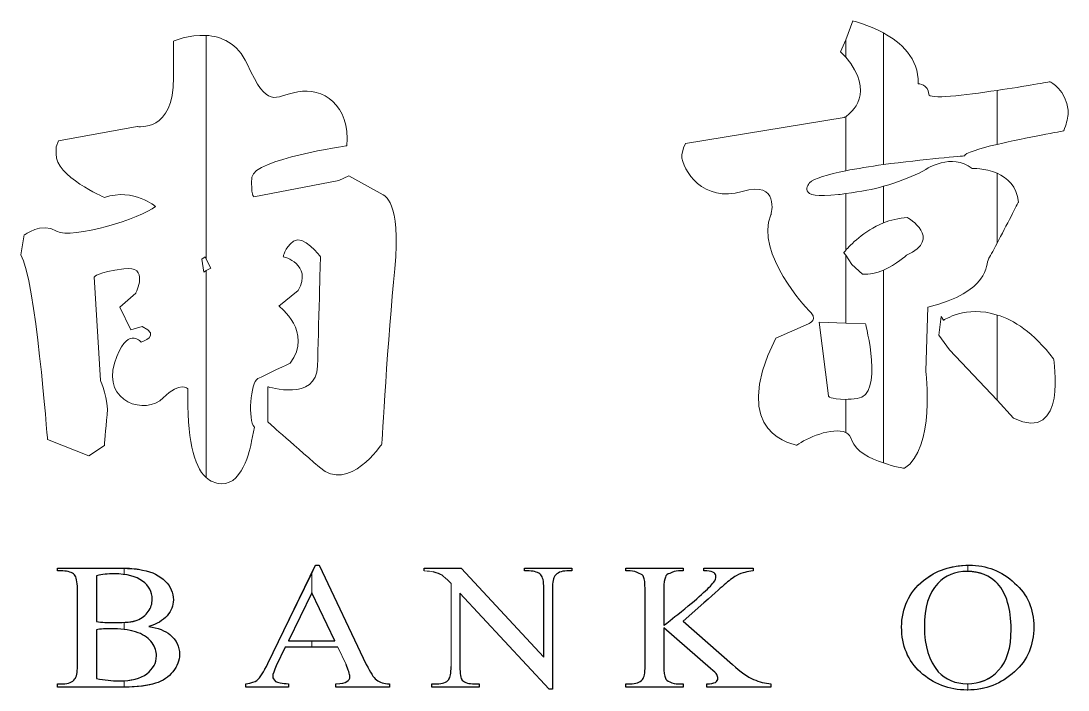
# Model space of a CAD drawing. Header units: millimetres. Extents: x 44393 to 91220, y 25301 to 41858.
# Drawn here: x 89517.4 to 89932.4, y 36943.6 to 37208.9 of the extents above; entities that cross this region are included whole.
import ezdxf

# ---------------------------------------------------------------- set-up
doc = ezdxf.new("R2010")
doc.units = ezdxf.units.MM
doc.layers.add('图层 1', color=7, linetype='Continuous')

msp = doc.modelspace()

# ---------------------------------------------------------------- linework, layer by layer
at = {"layer": '图层 1', "color": 12, "lineweight": 30, "true_color": 0xe50011}
for p, q in [((89632.68, 36982.18), (89623.5, 36963.07)), ((89641.85, 36963.07), (89632.68, 36982.18)), ((89623.5, 36963.07), (89641.85, 36963.07)), ((89641.85, 36963.07), (89641.85, 36963.07))]:
    msp.add_line(p, q, dxfattribs=at)
at = {"layer": '图层 1', "lineweight": 0}
for points in [[(89844.29, 37201.44), (89844.29, 37201.44), (89847.15, 37208.89), (89847.15, 37208.89)], [(89847.15, 37208.89), (89847.15, 37208.89), (89853.08, 37207.56), (89859.2, 37204.11)], [(89577.82, 37200.87), (89577.82, 37200.87), (89583.93, 37203.54), (89590.82, 37203.16)], [(89577.82, 37186.53), (89577.82, 37186.53), (89577.82, 37200.87), (89577.82, 37200.87)], [(89590.82, 37203.16), (89596.74, 37202.78), (89603.24, 37200.1), (89607.06, 37191.88)], [(89590.82, 37114.46), (89590.82, 37114.46), (89590.82, 37203.16), (89590.82, 37203.16)], [(89590.82, 37203.16), (89590.82, 37203.16), (89590.82, 37114.46), (89590.82, 37114.46)], [(89842.18, 37196.66), (89842.18, 37196.66), (89844.29, 37201.44), (89844.29, 37201.44)], [(89844.29, 37194.56), (89844.29, 37194.56), (89844.29, 37201.44), (89844.29, 37201.44)], [(89844.29, 37201.44), (89844.29, 37201.44), (89844.29, 37194.56), (89844.29, 37194.56)], [(89859.2, 37204.11), (89866.08, 37200.48), (89873.34, 37194.18), (89872.96, 37184.04)], [(89859.2, 37151.93), (89859.2, 37151.93), (89859.2, 37204.11), (89859.2, 37204.11)], [(89859.2, 37204.11), (89859.2, 37204.11), (89859.2, 37151.93), (89859.2, 37151.93)], [(89844.29, 37194.56), (89843.71, 37195.13), (89842.95, 37195.9), (89842.18, 37196.66)], [(89844.29, 37170.85), (89846.39, 37172.38), (89856.33, 37180.41), (89844.29, 37194.56)], [(89563.48, 37167.03), (89563.48, 37167.03), (89578.39, 37164.55), (89577.82, 37186.53)], [(89904.31, 37181.37), (89915.2, 37182.9), (89925.34, 37184.81), (89925.34, 37184.81)], [(89925.34, 37184.81), (89925.34, 37184.81), (89931.83, 37181.18), (89932.41, 37173.53)], [(89904.31, 37159.96), (89904.31, 37159.96), (89904.31, 37181.37), (89904.31, 37181.37)], [(89904.31, 37181.37), (89904.31, 37181.37), (89904.31, 37159.96), (89904.31, 37159.96)], [(89932.41, 37171.81), (89932.22, 37169.9), (89931.64, 37167.8), (89930.69, 37165.31)], [(89932.41, 37173.53), (89932.41, 37173.53), (89932.41, 37171.81), (89932.41, 37171.81)], [(89780.82, 37160.34), (89780.82, 37160.34), (89843.71, 37170.66), (89843.71, 37170.66)], [(89843.71, 37170.66), (89843.71, 37170.66), (89843.9, 37170.66), (89844.29, 37170.85)], [(89844.29, 37149.44), (89844.29, 37149.44), (89844.29, 37170.85), (89844.29, 37170.85)], [(89844.29, 37170.85), (89844.29, 37170.85), (89844.29, 37149.44), (89844.29, 37149.44)], [(89532.32, 37161.3), (89532.32, 37161.3), (89563.48, 37167.03), (89563.48, 37167.03)], [(89930.69, 37165.31), (89930.69, 37165.31), (89915.78, 37162.64), (89904.31, 37159.96)], [(89531.37, 37159), (89531.37, 37159), (89532.32, 37161.3), (89532.32, 37161.3)], [(89531.37, 37156.14), (89531.37, 37156.14), (89531.37, 37159), (89531.37, 37159)], [(89646.63, 37159.39), (89646.63, 37159.39), (89609.74, 37154.03), (89608.98, 37146.96)], [(89780.06, 37158.62), (89780.06, 37158.62), (89780.82, 37160.34), (89780.82, 37160.34)], [(89904.31, 37159.96), (89897.24, 37158.24), (89891.31, 37156.52), (89891.31, 37155.37)], [(89550.48, 37138.93), (89550.48, 37138.93), (89530.98, 37147.34), (89531.37, 37156.14)], [(89779.29, 37155.75), (89779.29, 37155.75), (89780.06, 37158.62), (89780.06, 37158.62)], [(89803.19, 37141.23), (89788.09, 37136.64), (89779.29, 37149.64), (89779.29, 37155.75)], [(89891.31, 37155.37), (89891.31, 37155.37), (89875.06, 37154.03), (89859.2, 37151.93)], [(89894.37, 37150.4), (89886.34, 37156.9), (89876.02, 37150.02), (89876.02, 37150.02)], [(89859.2, 37151.93), (89854.03, 37151.16), (89848.68, 37150.4), (89844.29, 37149.44)], [(89904.31, 37148.49), (89899.34, 37150.59), (89894.37, 37150.4), (89894.37, 37150.4)], [(89608.98, 37146.96), (89608.4, 37139.89), (89609.74, 37139.12), (89609.74, 37139.12)], [(89643.38, 37145.62), (89643.38, 37145.62), (89647.4, 37147.53), (89647.4, 37147.53)], [(89647.4, 37147.53), (89647.4, 37147.53), (89660.97, 37139.89), (89660.97, 37139.89)], [(89844.29, 37149.44), (89837.21, 37148.11), (89831.67, 37146.39), (89829.95, 37144.67)], [(89873.34, 37148.49), (89869.14, 37146.77), (89865.31, 37144.86), (89859.2, 37143.33)], [(89876.02, 37150.02), (89876.02, 37150.02), (89873.34, 37148.49), (89873.34, 37148.49)], [(89904.31, 37148.49), (89908.32, 37146.77), (89912.15, 37143.33), (89912.72, 37137.02)], [(89904.31, 37120.77), (89904.31, 37120.77), (89904.31, 37148.49), (89904.31, 37148.49)], [(89904.31, 37120.77), (89904.31, 37120.77), (89904.31, 37148.49), (89904.31, 37148.49)], [(89570.74, 37135.3), (89570.74, 37135.3), (89562.33, 37142.75), (89550.48, 37138.93)], [(89609.74, 37139.12), (89609.74, 37139.12), (89643.38, 37145.62), (89643.38, 37145.62)], [(89814.66, 37132.05), (89814.66, 37132.05), (89818.48, 37145.81), (89803.19, 37141.23)], [(89829.95, 37144.67), (89829.95, 37144.67), (89823.64, 37137.78), (89841.42, 37140.08)], [(89844.29, 37140.46), (89850.4, 37141.23), (89855.37, 37142.18), (89859.2, 37143.33)], [(89859.2, 37143.33), (89859.2, 37143.33), (89859.2, 37128.8), (89859.2, 37128.8)], [(89859.2, 37143.33), (89859.2, 37143.33), (89859.2, 37128.8), (89859.2, 37128.8)], [(89660.97, 37139.89), (89660.97, 37139.89), (89668.23, 37137.78), (89665.56, 37110.64)], [(89841.42, 37140.08), (89842.38, 37140.08), (89843.33, 37140.27), (89844.29, 37140.46)], [(89844.29, 37117.9), (89844.29, 37117.9), (89844.29, 37140.46), (89844.29, 37140.46)], [(89844.29, 37140.46), (89844.29, 37140.46), (89844.29, 37117.9), (89844.29, 37117.9)], [(89531.56, 37125.55), (89537.68, 37122.11), (89565.2, 37130.71), (89570.74, 37135.3)], [(89912.72, 37137.02), (89912.72, 37137.02), (89907.75, 37127.46), (89904.31, 37120.77)], [(89829.18, 37094.58), (89829.18, 37094.58), (89808.16, 37116.76), (89814.66, 37132.05)], [(89859.2, 37128.8), (89862.06, 37129.95), (89865.31, 37130.71), (89868.75, 37130.9)], [(89868.75, 37130.9), (89868.75, 37130.9), (89883.09, 37122.68), (89868.37, 37115.99)], [(89518.75, 37124.02), (89518.75, 37124.02), (89525.44, 37129.18), (89531.56, 37125.55)], [(89859.2, 37128.8), (89851.36, 37125.55), (89846.01, 37120.01), (89844.29, 37117.9)], [(89517.41, 37116.18), (89517.41, 37116.18), (89518.75, 37124.02), (89518.75, 37124.02)], [(89625.41, 37121.54), (89621.78, 37118.67), (89621.4, 37115.42), (89621.4, 37115.42)], [(89636.12, 37115.42), (89636.12, 37115.42), (89629.24, 37124.6), (89625.41, 37121.54)], [(89844.29, 37117.9), (89843.71, 37117.33), (89843.52, 37116.95), (89843.52, 37116.95)], [(89900.87, 37114.46), (89901.25, 37115.04), (89902.59, 37117.52), (89904.31, 37120.77)], [(89527.93, 37042.97), (89527.93, 37042.97), (89523.15, 37106.43), (89517.41, 37116.18)], [(89590.43, 37115.42), (89590.43, 37115.42), (89589.09, 37114.46), (89589.09, 37114.46)], [(89589.09, 37114.46), (89589.09, 37114.46), (89589.86, 37109.3), (89589.86, 37109.3)], [(89590.82, 37114.46), (89590.82, 37114.46), (89590.43, 37115.42), (89590.43, 37115.42)], [(89592.73, 37110.83), (89592.73, 37110.83), (89590.82, 37114.46), (89590.82, 37114.46)], [(89621.4, 37115.42), (89621.4, 37115.42), (89633.06, 37112.55), (89627.33, 37102.04)], [(89634.97, 37072.03), (89635.35, 37086.36), (89636.12, 37115.42), (89636.12, 37115.42)], [(89843.52, 37116.95), (89843.52, 37116.95), (89844.29, 37115.99), (89844.29, 37115.99)], [(89844.29, 37089.04), (89844.29, 37089.04), (89844.29, 37115.99), (89844.29, 37115.99)], [(89844.29, 37115.99), (89844.29, 37115.99), (89846.77, 37112.36), (89846.77, 37112.36)], [(89844.29, 37115.99), (89844.29, 37115.99), (89844.29, 37089.04), (89844.29, 37089.04)], [(89868.37, 37115.99), (89868.37, 37115.99), (89864.36, 37112.36), (89859.2, 37110.07)], [(89876.78, 37095.35), (89901.63, 37101.47), (89899.72, 37112.55), (89900.87, 37114.46)], [(89558.13, 37110.64), (89547.61, 37109.3), (89546.47, 37107.39), (89546.47, 37107.39)], [(89562.91, 37100.89), (89562.91, 37100.89), (89568.64, 37112.17), (89558.13, 37110.64)], [(89589.86, 37109.3), (89589.86, 37109.3), (89590.82, 37109.88), (89590.82, 37109.88)], [(89590.82, 37109.88), (89590.82, 37109.88), (89592.73, 37110.83), (89592.73, 37110.83)], [(89590.82, 37027.87), (89590.82, 37027.87), (89590.82, 37109.88), (89590.82, 37109.88)], [(89590.82, 37109.88), (89590.82, 37109.88), (89590.82, 37027.87), (89590.82, 37027.87)], [(89665.56, 37110.64), (89662.88, 37083.31), (89660.4, 37041.06), (89660.4, 37041.06)], [(89846.77, 37112.36), (89846.77, 37112.36), (89850.98, 37108.54), (89850.98, 37108.54)], [(89850.98, 37108.54), (89853.65, 37108.16), (89856.52, 37108.92), (89859.2, 37110.07)], [(89859.2, 37110.07), (89859.2, 37110.07), (89859.2, 37033.61), (89859.2, 37033.61)], [(89859.2, 37110.07), (89859.2, 37110.07), (89859.2, 37033.61), (89859.2, 37033.61)], [(89546.47, 37107.39), (89546.47, 37107.39), (89548.95, 37066.29), (89548.95, 37066.29)], [(89556.6, 37095.35), (89556.6, 37095.35), (89562.91, 37100.89), (89562.91, 37100.89)], [(89627.33, 37102.04), (89627.33, 37102.04), (89619.68, 37095.73), (89619.68, 37095.73)], [(89561, 37086.36), (89561, 37086.36), (89556.6, 37095.35), (89556.6, 37095.35)], [(89619.68, 37095.73), (89619.68, 37095.73), (89633.44, 37085.6), (89624.08, 37073.17)], [(89829.57, 37088.85), (89829.57, 37088.85), (89834.16, 37090.38), (89829.18, 37094.58)], [(89876.02, 37070.12), (89876.02, 37070.12), (89876.78, 37095.35), (89876.78, 37095.35)], [(89883.09, 37090.19), (89883.09, 37090.19), (89891.88, 37096.3), (89904.31, 37092.29)], [(89554.5, 37073.17), (89559.27, 37088.47), (89565.01, 37081.58), (89565.01, 37081.58)], [(89816.57, 37083.11), (89816.57, 37083.11), (89829.57, 37088.85), (89829.57, 37088.85)], [(89844.29, 37089.04), (89844.29, 37089.04), (89833.77, 37089.42), (89833.77, 37089.42)], [(89833.77, 37089.42), (89833.77, 37089.42), (89837.41, 37060.18), (89837.41, 37060.18)], [(89852.12, 37088.85), (89852.12, 37088.85), (89844.29, 37089.04), (89844.29, 37089.04)], [(89848.87, 37059.22), (89859.58, 37060.18), (89852.12, 37088.85), (89852.12, 37088.85)], [(89881.18, 37084.26), (89881.18, 37084.26), (89882.13, 37091.72), (89882.13, 37091.72)], [(89882.13, 37091.72), (89882.13, 37091.72), (89883.09, 37090.19), (89883.09, 37090.19)], [(89904.31, 37058.46), (89904.31, 37058.46), (89904.31, 37092.29), (89904.31, 37092.29)], [(89904.31, 37092.29), (89910.81, 37090.38), (89918.65, 37085.41), (89926.67, 37074.89)], [(89904.31, 37092.29), (89904.31, 37092.29), (89904.31, 37058.46), (89904.31, 37058.46)], [(89565.39, 37087.7), (89565.39, 37087.7), (89561, 37086.36), (89561, 37086.36)], [(89565.01, 37081.58), (89565.01, 37081.58), (89573.42, 37084.07), (89565.39, 37087.7)], [(89885.38, 37078.53), (89885.38, 37078.53), (89881.18, 37084.26), (89881.18, 37084.26)], [(89824.98, 37040.68), (89824.98, 37040.68), (89797.07, 37044.5), (89816.57, 37083.11)], [(89904.31, 37058.46), (89904.31, 37058.46), (89885.38, 37078.53), (89885.38, 37078.53)], [(89573.8, 37059.41), (89566.92, 37052.34), (89549.72, 37057.88), (89554.5, 37073.17)], [(89624.08, 37073.17), (89624.08, 37073.17), (89614.14, 37068.4), (89611.27, 37067.06)], [(89615.28, 37063.81), (89615.28, 37063.81), (89634.59, 37057.88), (89634.97, 37072.03)], [(89926.67, 37074.89), (89926.67, 37074.89), (89932.41, 37041.06), (89910.81, 37051.38)], [(89867.61, 37031.5), (89879.84, 37039.15), (89876.02, 37070.12), (89876.02, 37070.12)], [(89548.95, 37066.29), (89548.95, 37066.29), (89552.2, 37058.65), (89551.63, 37052.72)], [(89583.55, 37063.04), (89583.55, 37063.04), (89580.68, 37066.29), (89573.8, 37059.41)], [(89611.27, 37067.06), (89608.4, 37065.53), (89607.26, 37050.62), (89609.93, 37047.75)], [(89615.28, 37049.85), (89615.28, 37049.85), (89615.28, 37063.81), (89615.28, 37063.81)], [(89590.82, 37027.87), (89585.65, 37032.46), (89583.36, 37043.55), (89583.55, 37063.04)], [(89837.41, 37060.18), (89837.41, 37060.18), (89837.98, 37058.84), (89844.29, 37058.84)], [(89844.29, 37058.84), (89845.62, 37058.84), (89847.15, 37059.03), (89848.87, 37059.22)], [(89844.29, 37045.65), (89844.29, 37045.65), (89844.29, 37058.84), (89844.29, 37058.84)], [(89844.29, 37058.84), (89844.29, 37058.84), (89844.29, 37045.65), (89844.29, 37045.65)], [(89910.81, 37051.38), (89910.81, 37051.38), (89904.31, 37058.46), (89904.31, 37058.46)], [(89551.63, 37052.72), (89550.86, 37046.99), (89550.48, 37040.49), (89550.48, 37040.49)], [(89609.93, 37047.75), (89609.93, 37047.75), (89608.78, 37042.21), (89608.78, 37042.21)], [(89635.74, 37031.89), (89623.88, 37042.21), (89615.28, 37049.85), (89615.28, 37049.85)], [(89844.29, 37045.65), (89839.13, 37048.13), (89828.42, 37043.35), (89824.98, 37040.68)], [(89544.37, 37036.47), (89544.37, 37036.47), (89527.93, 37042.97), (89527.93, 37042.97)], [(89846.77, 37042.59), (89846.39, 37044.12), (89845.43, 37045.07), (89844.29, 37045.65)], [(89859.2, 37033.61), (89854.03, 37035.33), (89848.11, 37038.19), (89846.77, 37042.59)], [(89550.48, 37040.49), (89550.48, 37040.49), (89544.37, 37036.47), (89544.37, 37036.47)], [(89608.78, 37042.21), (89608.78, 37042.21), (89606.11, 37024.81), (89596.74, 37025.39)], [(89660.4, 37041.06), (89660.4, 37041.06), (89647.4, 37021.56), (89635.74, 37031.89)], [(89859.2, 37033.61), (89863.59, 37032.08), (89867.61, 37031.5), (89867.61, 37031.5)], [(89596.74, 37025.39), (89594.45, 37025.58), (89592.54, 37026.34), (89590.82, 37027.87)], [(89632.68, 36989.83), (89632.68, 36989.83), (89634.21, 36993.08), (89634.21, 36993.08)], [(89634.21, 36993.08), (89634.21, 36993.08), (89635.55, 36993.08), (89635.55, 36993.08)], [(89635.55, 36993.08), (89635.55, 36993.08), (89654.28, 36953.7), (89654.28, 36953.7)], [(89875.06, 36986.96), (89880.03, 36990.98), (89885.77, 36992.89), (89892.65, 36993.08)], [(89892.65, 36990.6), (89892.65, 36990.6), (89892.65, 36993.08), (89892.65, 36993.08)], [(89892.65, 36993.08), (89892.65, 36993.08), (89893.22, 36993.08), (89893.22, 36993.08)], [(89892.65, 36993.08), (89892.65, 36993.08), (89892.65, 36990.6), (89892.65, 36990.6)], [(89893.22, 36993.08), (89900.1, 36993.08), (89906.22, 36990.79), (89911.19, 36986.01)], [(89531.94, 36990.79), (89531.94, 36990.79), (89531.94, 36991.93), (89531.94, 36991.93)], [(89531.94, 36991.93), (89531.94, 36991.93), (89555.26, 36991.93), (89555.26, 36991.93)], [(89534.04, 36990.79), (89534.04, 36990.79), (89531.94, 36990.79), (89531.94, 36990.79)], [(89547.42, 36988.88), (89547.42, 36988.88), (89547.42, 36970.72), (89547.42, 36970.72)], [(89555.26, 36991.93), (89556.22, 36991.93), (89557.36, 36991.93), (89558.32, 36991.93)], [(89558.32, 36989.45), (89558.32, 36989.45), (89558.32, 36991.93), (89558.32, 36991.93)], [(89558.32, 36991.93), (89561.19, 36991.93), (89563.67, 36991.55), (89565.58, 36991.17)], [(89558.32, 36991.93), (89558.32, 36991.93), (89558.32, 36989.45), (89558.32, 36989.45)], [(89565.58, 36986.77), (89563.86, 36988.11), (89561.38, 36989.07), (89558.32, 36989.45)], [(89615.28, 36954.09), (89615.28, 36954.09), (89632.68, 36989.83), (89632.68, 36989.83)], [(89632.68, 36981.99), (89632.68, 36981.99), (89632.68, 36989.83), (89632.68, 36989.83)], [(89632.68, 36989.83), (89632.68, 36989.83), (89632.68, 36981.99), (89632.68, 36981.99)], [(89677.22, 36991.93), (89677.22, 36991.93), (89691.94, 36991.93), (89691.94, 36991.93)], [(89677.22, 36990.79), (89677.22, 36990.79), (89677.22, 36991.93), (89677.22, 36991.93)], [(89680.85, 36990.4), (89680.08, 36990.6), (89678.94, 36990.79), (89677.22, 36990.79)], [(89684.29, 36989.07), (89683.53, 36989.45), (89682.38, 36990.02), (89680.85, 36990.4)], [(89687.92, 36985.82), (89686.39, 36987.35), (89685.05, 36988.49), (89684.29, 36989.07)], [(89691.94, 36991.93), (89691.94, 36991.93), (89724.62, 36956.57), (89724.62, 36956.57)], [(89716.98, 36990.79), (89716.98, 36990.79), (89716.98, 36991.93), (89716.98, 36991.93)], [(89716.98, 36991.93), (89716.98, 36991.93), (89735.71, 36991.93), (89735.71, 36991.93)], [(89718.89, 36990.79), (89718.89, 36990.79), (89716.98, 36990.79), (89716.98, 36990.79)], [(89729.02, 36988.88), (89728.45, 36988.11), (89728.06, 36986.39), (89728.06, 36983.9)], [(89733.8, 36990.79), (89731.51, 36990.79), (89729.98, 36990.02), (89729.02, 36988.88)], [(89735.71, 36990.79), (89735.71, 36990.79), (89733.8, 36990.79), (89733.8, 36990.79)], [(89735.71, 36991.93), (89735.71, 36991.93), (89735.71, 36990.79), (89735.71, 36990.79)], [(89757.12, 36990.79), (89757.12, 36990.79), (89757.12, 36991.93), (89757.12, 36991.93)], [(89757.12, 36991.93), (89757.12, 36991.93), (89779.87, 36991.93), (89779.87, 36991.93)], [(89758.84, 36990.79), (89758.84, 36990.79), (89757.12, 36990.79), (89757.12, 36990.79)], [(89762.47, 36989.83), (89761.32, 36990.4), (89760.18, 36990.79), (89758.84, 36990.79)], [(89764.19, 36988.49), (89764, 36989.07), (89763.43, 36989.45), (89762.47, 36989.83)], [(89774.52, 36989.83), (89773.56, 36989.64), (89772.99, 36989.07), (89772.8, 36988.3)], [(89777.96, 36990.79), (89776.81, 36990.79), (89775.66, 36990.4), (89774.52, 36989.83)], [(89779.87, 36990.79), (89779.87, 36990.79), (89777.96, 36990.79), (89777.96, 36990.79)], [(89779.87, 36991.93), (89779.87, 36991.93), (89779.87, 36990.79), (89779.87, 36990.79)], [(89788.09, 36990.79), (89788.09, 36990.79), (89788.09, 36991.93), (89788.09, 36991.93)], [(89788.09, 36991.93), (89788.09, 36991.93), (89807.59, 36991.93), (89807.59, 36991.93)], [(89789.23, 36990.79), (89789.23, 36990.79), (89788.09, 36990.79), (89788.09, 36990.79)], [(89792.1, 36990.02), (89791.53, 36990.6), (89790.57, 36990.79), (89789.23, 36990.79)], [(89807.59, 36990.79), (89806.44, 36990.6), (89805.29, 36990.6), (89804.34, 36990.21)], [(89807.59, 36991.93), (89807.59, 36991.93), (89807.59, 36990.79), (89807.59, 36990.79)], [(89892.46, 36990.6), (89887.68, 36990.6), (89883.66, 36989.07), (89880.8, 36985.82)], [(89892.65, 36990.6), (89892.65, 36990.6), (89892.46, 36990.6), (89892.46, 36990.6)], [(89904.5, 36985.82), (89901.63, 36988.88), (89897.62, 36990.4), (89892.65, 36990.6)], [(89687.92, 36952.94), (89687.92, 36952.94), (89687.92, 36985.82), (89687.92, 36985.82)], [(89764.77, 36983.71), (89764.77, 36986.01), (89764.57, 36987.54), (89764.19, 36988.49)], [(89772.8, 36988.3), (89772.41, 36987.54), (89772.22, 36986.01), (89772.22, 36983.71)], [(89777.77, 36973.58), (89785.6, 36979.89), (89790.19, 36984.1), (89791.91, 36986.2)], [(89796.12, 36985.24), (89795.54, 36984.86), (89792.87, 36982.38), (89788.09, 36978.17)], [(89539.78, 36953.13), (89539.78, 36953.13), (89539.78, 36983.71), (89539.78, 36983.71)], [(89632.68, 36981.99), (89632.68, 36981.99), (89623.5, 36963.07), (89623.5, 36963.07)], [(89641.85, 36963.07), (89641.85, 36963.07), (89632.68, 36982.18), (89632.68, 36982.18)], [(89632.68, 36982.18), (89632.68, 36982.18), (89632.68, 36981.99), (89632.68, 36981.99)], [(89726.73, 36943.95), (89726.73, 36943.95), (89691.36, 36981.99), (89691.36, 36981.99)], [(89691.36, 36981.99), (89691.36, 36981.99), (89691.36, 36952.94), (89691.36, 36952.94)], [(89724.62, 36956.57), (89724.62, 36956.57), (89724.62, 36983.9), (89724.62, 36983.9)], [(89728.06, 36983.9), (89728.06, 36983.9), (89728.06, 36943.95), (89728.06, 36943.95)], [(89764.77, 36953.13), (89764.77, 36953.13), (89764.77, 36983.71), (89764.77, 36983.71)], [(89772.22, 36983.71), (89772.22, 36983.71), (89772.22, 36969.19), (89772.22, 36969.19)], [(89788.09, 36978.17), (89788.09, 36978.17), (89779.87, 36970.91), (89779.87, 36970.91)], [(89563.48, 36971.29), (89565.39, 36972.05), (89566.92, 36973.2), (89567.88, 36974.73)], [(89575.33, 36973.01), (89573.61, 36971.1), (89571.32, 36969.76), (89568.07, 36968.8)], [(89772.22, 36969.19), (89772.8, 36969.57), (89774.52, 36971.1), (89777.77, 36973.58)], [(89547.42, 36970.72), (89548.38, 36970.52), (89549.53, 36970.52), (89550.67, 36970.33)], [(89550.1, 36967.85), (89548.95, 36967.66), (89548, 36967.66), (89547.42, 36967.47)], [(89558.32, 36970.33), (89560.61, 36970.52), (89562.14, 36970.91), (89563.48, 36971.29)], [(89558.32, 36967.66), (89558.32, 36967.66), (89558.32, 36970.33), (89558.32, 36970.33)], [(89558.32, 36970.33), (89558.32, 36970.33), (89558.32, 36967.66), (89558.32, 36967.66)], [(89568.07, 36968.8), (89571.7, 36968.23), (89574.57, 36967.08), (89576.48, 36965.56)], [(89790.76, 36952.17), (89790.76, 36952.17), (89772.22, 36968.23), (89772.22, 36968.23)], [(89772.22, 36968.23), (89772.22, 36968.23), (89772.22, 36953.13), (89772.22, 36953.13)], [(89779.87, 36970.91), (89779.87, 36970.91), (89799.37, 36953.7), (89799.37, 36953.7)], [(89547.42, 36967.47), (89547.42, 36967.47), (89547.42, 36948.16), (89547.42, 36948.16)], [(89563.86, 36966.32), (89562.33, 36966.89), (89560.42, 36967.47), (89558.32, 36967.66)], [(89569.41, 36962.31), (89568.26, 36964.03), (89566.35, 36965.36), (89563.86, 36966.32)], [(89622.16, 36960.58), (89622.16, 36960.58), (89618.53, 36953.13), (89618.53, 36953.13)], [(89632.68, 36960.58), (89632.68, 36960.58), (89622.16, 36960.58), (89622.16, 36960.58)], [(89623.5, 36963.07), (89623.5, 36963.07), (89632.68, 36963.07), (89632.68, 36963.07)], [(89632.68, 36960.58), (89632.68, 36960.58), (89632.68, 36963.07), (89632.68, 36963.07)], [(89632.68, 36963.07), (89632.68, 36963.07), (89641.85, 36963.07), (89641.85, 36963.07)], [(89632.68, 36963.07), (89632.68, 36963.07), (89632.68, 36960.58), (89632.68, 36960.58)], [(89643, 36960.58), (89643, 36960.58), (89632.68, 36960.58), (89632.68, 36960.58)], [(89646.25, 36953.7), (89646.25, 36953.7), (89643, 36960.58), (89643, 36960.58)], [(89538.82, 36947.97), (89539.4, 36948.73), (89539.78, 36950.45), (89539.78, 36953.13)], [(89610.89, 36947.39), (89612.23, 36948.54), (89613.75, 36950.84), (89615.28, 36954.09)], [(89654.28, 36953.7), (89655.81, 36950.64), (89657.15, 36948.54), (89658.29, 36947.59)], [(89686.97, 36947.78), (89687.54, 36948.54), (89687.92, 36950.26), (89687.92, 36952.94)], [(89691.36, 36952.94), (89691.36, 36950.07), (89691.74, 36948.16), (89692.32, 36947.39)], [(89763.81, 36947.78), (89764.38, 36948.54), (89764.77, 36950.26), (89764.77, 36953.13)], [(89772.22, 36953.13), (89772.22, 36950.64), (89772.41, 36949.11), (89772.8, 36948.35)], [(89793.25, 36949.69), (89793.06, 36950.07), (89792.1, 36951.03), (89790.76, 36952.17)], [(89799.37, 36953.7), (89802.61, 36950.84), (89805.48, 36948.73), (89807.78, 36947.78)], [(89892.65, 36946.06), (89897.62, 36946.25), (89901.63, 36947.97), (89904.88, 36951.41)], [(89534.04, 36946.06), (89536.34, 36946.06), (89537.87, 36946.63), (89538.82, 36947.97)], [(89558.32, 36947.2), (89562.14, 36947.59), (89565.2, 36948.35), (89567.3, 36950.07)], [(89558.32, 36944.72), (89558.32, 36944.72), (89558.32, 36947.2), (89558.32, 36947.2)], [(89558.32, 36947.2), (89558.32, 36947.2), (89558.32, 36944.72), (89558.32, 36944.72)], [(89577.63, 36950.84), (89576.1, 36948.73), (89573.61, 36947.2), (89570.74, 36946.25)], [(89606.49, 36946.06), (89608.78, 36946.44), (89610.31, 36946.82), (89610.89, 36947.39)], [(89658.29, 36947.59), (89659.63, 36946.63), (89661.35, 36946.06), (89663.45, 36946.06)], [(89682.19, 36946.06), (89684.48, 36946.06), (89686.01, 36946.63), (89686.97, 36947.78)], [(89692.32, 36947.39), (89693.47, 36946.44), (89694.99, 36946.06), (89697.1, 36946.06)], [(89758.84, 36946.06), (89761.13, 36946.06), (89762.66, 36946.63), (89763.81, 36947.78)], [(89772.8, 36948.35), (89772.99, 36947.78), (89773.56, 36947.2), (89774.52, 36946.82)], [(89807.78, 36947.78), (89810.07, 36946.82), (89812.36, 36946.25), (89814.66, 36946.06)], [(89880.99, 36950.84), (89883.86, 36947.78), (89887.68, 36946.06), (89892.46, 36946.06)], [(89911.19, 36950.84), (89906.03, 36946.06), (89899.91, 36943.76), (89892.65, 36943.57)], [(89531.94, 36944.72), (89531.94, 36944.72), (89531.94, 36946.06), (89531.94, 36946.06)], [(89531.94, 36946.06), (89531.94, 36946.06), (89534.04, 36946.06), (89534.04, 36946.06)], [(89557.36, 36944.72), (89557.36, 36944.72), (89531.94, 36944.72), (89531.94, 36944.72)], [(89558.32, 36944.72), (89558.32, 36944.72), (89557.36, 36944.72), (89557.36, 36944.72)], [(89570.74, 36946.25), (89568.07, 36945.29), (89563.86, 36944.72), (89558.32, 36944.72)], [(89606.49, 36944.72), (89606.49, 36944.72), (89606.49, 36946.06), (89606.49, 36946.06)], [(89623.5, 36944.72), (89623.5, 36944.72), (89606.49, 36944.72), (89606.49, 36944.72)], [(89618.34, 36947.01), (89619.11, 36946.44), (89620.83, 36946.25), (89623.5, 36946.06)], [(89623.5, 36946.06), (89623.5, 36946.06), (89623.5, 36944.72), (89623.5, 36944.72)], [(89642.24, 36946.06), (89644.53, 36946.06), (89645.87, 36946.44), (89646.63, 36947.01)], [(89642.24, 36944.72), (89642.24, 36944.72), (89642.24, 36946.06), (89642.24, 36946.06)], [(89663.45, 36944.72), (89663.45, 36944.72), (89642.24, 36944.72), (89642.24, 36944.72)], [(89663.45, 36946.06), (89663.45, 36946.06), (89663.45, 36944.72), (89663.45, 36944.72)], [(89680.28, 36944.72), (89680.28, 36944.72), (89680.28, 36946.06), (89680.28, 36946.06)], [(89680.28, 36946.06), (89680.28, 36946.06), (89682.19, 36946.06), (89682.19, 36946.06)], [(89699.01, 36944.72), (89699.01, 36944.72), (89680.28, 36944.72), (89680.28, 36944.72)], [(89697.1, 36946.06), (89697.1, 36946.06), (89699.01, 36946.06), (89699.01, 36946.06)], [(89699.01, 36946.06), (89699.01, 36946.06), (89699.01, 36944.72), (89699.01, 36944.72)], [(89728.06, 36943.95), (89728.06, 36943.95), (89726.73, 36943.95), (89726.73, 36943.95)], [(89757.12, 36944.72), (89757.12, 36944.72), (89757.12, 36946.06), (89757.12, 36946.06)], [(89757.12, 36946.06), (89757.12, 36946.06), (89758.84, 36946.06), (89758.84, 36946.06)], [(89779.87, 36944.72), (89779.87, 36944.72), (89757.12, 36944.72), (89757.12, 36944.72)], [(89774.52, 36946.82), (89775.66, 36946.25), (89776.81, 36946.06), (89777.96, 36946.06)], [(89777.96, 36946.06), (89777.96, 36946.06), (89779.87, 36946.06), (89779.87, 36946.06)], [(89779.87, 36946.06), (89779.87, 36946.06), (89779.87, 36944.72), (89779.87, 36944.72)], [(89789.23, 36946.06), (89790.76, 36946.06), (89791.91, 36946.25), (89792.67, 36946.63)], [(89789.23, 36944.72), (89789.23, 36944.72), (89789.23, 36946.06), (89789.23, 36946.06)], [(89814.66, 36944.72), (89814.66, 36944.72), (89789.23, 36944.72), (89789.23, 36944.72)], [(89814.66, 36946.06), (89814.66, 36946.06), (89814.66, 36944.72), (89814.66, 36944.72)], [(89892.46, 36946.06), (89892.46, 36946.06), (89892.65, 36946.06), (89892.65, 36946.06)], [(89892.65, 36943.57), (89892.65, 36943.57), (89892.46, 36943.57), (89892.46, 36943.57)], [(89892.65, 36943.57), (89892.65, 36943.57), (89892.65, 36946.06), (89892.65, 36946.06)], [(89892.65, 36946.06), (89892.65, 36946.06), (89892.65, 36943.57), (89892.65, 36943.57)]]:
    msp.add_open_spline(points, degree=3, dxfattribs=at)
for points, knots in [([(89607.06, 37191.88), (89615.47, 37173.53), (89617.39, 37178.88), (89627.13, 37180.79), (89636.88, 37182.71), (89647.97, 37175.63), (89646.63, 37159.39)], [1, 1, 1, 1, 2, 2, 2, 3, 3, 3, 3]), ([(89872.96, 37184.04), (89872.96, 37184.04), (89877.17, 37183.66), (89877.17, 37179.84), (89877.17, 37177.74), (89891.31, 37179.26), (89904.31, 37181.37)], [1, 1, 1, 1, 2, 2, 2, 3, 3, 3, 3]), ([(89539.78, 36983.71), (89539.78, 36986.58), (89539.4, 36988.49), (89538.63, 36989.26), (89537.68, 36990.21), (89536.15, 36990.79), (89534.04, 36990.79)], [7, 7, 7, 7, 8, 8, 8, 9, 9, 9, 9]), ([(89558.32, 36989.45), (89557.17, 36989.64), (89555.83, 36989.64), (89554.5, 36989.64), (89551.82, 36989.64), (89549.53, 36989.45), (89547.42, 36988.88)], [14, 14, 14, 14, 15, 15, 15, 16, 16, 16, 16]), ([(89565.58, 36991.17), (89569.6, 36990.4), (89572.47, 36988.88), (89574.57, 36986.77), (89576.67, 36984.67), (89577.82, 36982.18), (89577.82, 36979.32), (89577.82, 36977.02), (89576.86, 36974.92), (89575.33, 36973.01)], [19, 19, 19, 19, 20, 20, 20, 21, 21, 21, 22, 22, 22, 22]), ([(89724.62, 36983.9), (89724.62, 36986.77), (89724.24, 36988.49), (89723.48, 36989.26), (89722.52, 36990.21), (89720.99, 36990.79), (89718.89, 36990.79)], [3, 3, 3, 3, 4, 4, 4, 5, 5, 5, 5]), ([(89791.91, 36986.2), (89792.67, 36987.15), (89792.87, 36987.92), (89792.87, 36988.68), (89792.87, 36989.26), (89792.67, 36989.64), (89792.1, 36990.02)], [37, 37, 37, 37, 38, 38, 38, 39, 39, 39, 39]), ([(89804.34, 36990.21), (89803.38, 36990.02), (89802.23, 36989.64), (89800.89, 36988.88), (89799.56, 36988.11), (89797.84, 36986.96), (89796.12, 36985.24)], [45, 45, 45, 45, 46, 46, 46, 47, 47, 47, 47]), ([(89567.88, 36974.73), (89569.02, 36976.26), (89569.41, 36977.79), (89569.41, 36979.7), (89569.41, 36982.38), (89568.26, 36984.86), (89565.58, 36986.77)], [14, 14, 14, 14, 15, 15, 15, 16, 16, 16, 16]), ([(89892.46, 36943.57), (89885.19, 36943.57), (89878.89, 36946.06), (89873.92, 36950.64), (89868.95, 36955.23), (89866.46, 36961.16), (89866.46, 36968.61), (89866.46, 36976.07), (89869.33, 36982.18), (89875.06, 36986.96)], [9, 9, 9, 9, 10, 10, 10, 11, 11, 11, 12, 12, 12, 12]), ([(89880.8, 36985.82), (89877.17, 36981.99), (89875.45, 36976.26), (89875.45, 36968.61), (89875.45, 36960.97), (89877.36, 36955.04), (89880.99, 36950.84)], [3, 3, 3, 3, 4, 4, 4, 5, 5, 5, 5]), ([(89904.88, 36951.41), (89908.13, 36954.85), (89909.85, 36960.2), (89909.85, 36967.66), (89909.85, 36975.88), (89907.94, 36981.8), (89904.5, 36985.82)], [2, 2, 2, 2, 3, 3, 3, 4, 4, 4, 4]), ([(89911.19, 36986.01), (89916.35, 36981.42), (89918.84, 36975.69), (89918.84, 36968.61), (89918.84, 36961.54), (89916.35, 36955.42), (89911.19, 36950.84)], [8, 8, 8, 8, 9, 9, 9, 10, 10, 10, 10]), ([(89558.32, 36967.66), (89557.17, 36967.85), (89555.83, 36967.85), (89554.3, 36967.85), (89552.78, 36967.85), (89551.25, 36967.85), (89550.1, 36967.85)], [21, 21, 21, 21, 22, 22, 22, 23, 23, 23, 23]), ([(89550.67, 36970.33), (89552.01, 36970.33), (89553.35, 36970.33), (89554.88, 36970.33), (89556.22, 36970.33), (89557.36, 36970.33), (89558.32, 36970.33)], [18, 18, 18, 18, 19, 19, 19, 20, 20, 20, 20]), ([(89576.48, 36965.56), (89578.96, 36963.45), (89580.3, 36960.78), (89580.3, 36957.72), (89580.3, 36955.23), (89579.35, 36953.13), (89577.63, 36950.84)], [1, 1, 1, 1, 2, 2, 2, 3, 3, 3, 3]), ([(89567.3, 36950.07), (89569.79, 36951.98), (89571.13, 36954.28), (89571.13, 36957.14), (89571.13, 36958.86), (89570.55, 36960.58), (89569.41, 36962.31)], [7, 7, 7, 7, 8, 8, 8, 9, 9, 9, 9]), ([(89618.53, 36953.13), (89617.77, 36951.22), (89617.19, 36949.88), (89617.19, 36948.92), (89617.19, 36948.35), (89617.58, 36947.59), (89618.34, 36947.01)], [6, 6, 6, 6, 7, 7, 7, 8, 8, 8, 8]), ([(89646.63, 36947.01), (89647.4, 36947.39), (89647.78, 36948.16), (89647.78, 36948.92), (89647.78, 36949.88), (89647.21, 36951.6), (89646.25, 36953.7)], [14, 14, 14, 14, 15, 15, 15, 16, 16, 16, 16]), ([(89547.42, 36948.16), (89550.48, 36947.59), (89553.35, 36947.2), (89556.41, 36947.2), (89557.17, 36947.2), (89557.75, 36947.2), (89558.32, 36947.2)], [25, 25, 25, 25, 26, 26, 26, 27, 27, 27, 27]), ([(89792.67, 36946.63), (89793.25, 36947.2), (89793.63, 36947.59), (89793.63, 36948.16), (89793.63, 36948.73), (89793.44, 36949.31), (89793.25, 36949.69)], [7, 7, 7, 7, 8, 8, 8, 9, 9, 9, 9])]:
    msp.add_open_spline(points, degree=3, knots=knots, dxfattribs=at)
at = {"layer": '图层 1', "color": 12, "lineweight": 30, "true_color": 0xe50011}
for points in [[(89615.28, 36954.09), (89615.28, 36954.09), (89634.21, 36993.08), (89634.21, 36993.08)], [(89634.21, 36993.08), (89634.21, 36993.08), (89635.55, 36993.08), (89635.55, 36993.08)], [(89635.55, 36993.08), (89635.55, 36993.08), (89654.28, 36953.7), (89654.28, 36953.7)], [(89875.06, 36986.96), (89880.03, 36990.98), (89886.15, 36993.08), (89893.22, 36993.08)], [(89893.22, 36993.08), (89900.1, 36993.08), (89906.22, 36990.79), (89911.19, 36986.01)], [(89531.94, 36990.79), (89531.94, 36990.79), (89531.94, 36991.93), (89531.94, 36991.93)], [(89531.94, 36991.93), (89531.94, 36991.93), (89555.26, 36991.93), (89555.26, 36991.93)], [(89534.04, 36990.79), (89534.04, 36990.79), (89531.94, 36990.79), (89531.94, 36990.79)], [(89547.42, 36988.88), (89547.42, 36988.88), (89547.42, 36970.72), (89547.42, 36970.72)], [(89555.26, 36991.93), (89559.47, 36991.93), (89562.91, 36991.74), (89565.58, 36991.17)], [(89677.22, 36991.93), (89677.22, 36991.93), (89691.94, 36991.93), (89691.94, 36991.93)], [(89677.22, 36990.79), (89677.22, 36990.79), (89677.22, 36991.93), (89677.22, 36991.93)], [(89684.29, 36989.07), (89683.53, 36989.45), (89682.38, 36990.02), (89680.85, 36990.4)], [(89691.94, 36991.93), (89691.94, 36991.93), (89724.62, 36956.57), (89724.62, 36956.57)], [(89716.98, 36990.79), (89716.98, 36990.79), (89716.98, 36991.93), (89716.98, 36991.93)], [(89716.98, 36991.93), (89716.98, 36991.93), (89735.71, 36991.93), (89735.71, 36991.93)], [(89718.89, 36990.79), (89718.89, 36990.79), (89716.98, 36990.79), (89716.98, 36990.79)], [(89729.02, 36988.88), (89728.45, 36988.11), (89728.06, 36986.39), (89728.06, 36983.9)], [(89733.8, 36990.79), (89731.51, 36990.79), (89729.98, 36990.02), (89729.02, 36988.88)], [(89735.71, 36990.79), (89735.71, 36990.79), (89733.8, 36990.79), (89733.8, 36990.79)], [(89735.71, 36991.93), (89735.71, 36991.93), (89735.71, 36990.79), (89735.71, 36990.79)], [(89757.12, 36990.79), (89757.12, 36990.79), (89757.12, 36991.93), (89757.12, 36991.93)], [(89757.12, 36991.93), (89757.12, 36991.93), (89779.87, 36991.93), (89779.87, 36991.93)], [(89758.84, 36990.79), (89758.84, 36990.79), (89757.12, 36990.79), (89757.12, 36990.79)], [(89762.47, 36989.83), (89761.32, 36990.4), (89760.18, 36990.79), (89758.84, 36990.79)], [(89764.19, 36988.49), (89764, 36989.07), (89763.43, 36989.45), (89762.47, 36989.83)], [(89774.52, 36989.83), (89773.56, 36989.64), (89772.99, 36989.07), (89772.8, 36988.3)], [(89777.96, 36990.79), (89776.81, 36990.79), (89775.66, 36990.4), (89774.52, 36989.83)], [(89779.87, 36990.79), (89779.87, 36990.79), (89777.96, 36990.79), (89777.96, 36990.79)], [(89779.87, 36991.93), (89779.87, 36991.93), (89779.87, 36990.79), (89779.87, 36990.79)], [(89788.09, 36990.79), (89788.09, 36990.79), (89788.09, 36991.93), (89788.09, 36991.93)], [(89788.09, 36991.93), (89788.09, 36991.93), (89807.59, 36991.93), (89807.59, 36991.93)], [(89789.23, 36990.79), (89789.23, 36990.79), (89788.09, 36990.79), (89788.09, 36990.79)], [(89792.1, 36990.02), (89791.53, 36990.6), (89790.57, 36990.79), (89789.23, 36990.79)], [(89807.59, 36990.79), (89806.44, 36990.6), (89805.29, 36990.6), (89804.34, 36990.21)], [(89807.59, 36991.93), (89807.59, 36991.93), (89807.59, 36990.79), (89807.59, 36990.79)], [(89892.46, 36990.6), (89887.68, 36990.6), (89883.66, 36989.07), (89880.8, 36985.82)], [(89904.5, 36985.82), (89901.44, 36988.88), (89897.43, 36990.6), (89892.46, 36990.6)], [(89764.77, 36983.71), (89764.77, 36986.01), (89764.57, 36987.54), (89764.19, 36988.49)], [(89772.8, 36988.3), (89772.41, 36987.54), (89772.22, 36986.01), (89772.22, 36983.71)], [(89777.77, 36973.58), (89785.6, 36979.89), (89790.19, 36984.1), (89791.91, 36986.2)], [(89796.12, 36985.24), (89795.54, 36984.86), (89792.87, 36982.38), (89788.09, 36978.17)], [(89539.78, 36953.13), (89539.78, 36953.13), (89539.78, 36983.71), (89539.78, 36983.71)], [(89726.73, 36943.95), (89726.73, 36943.95), (89691.36, 36981.99), (89691.36, 36981.99)], [(89691.36, 36981.99), (89691.36, 36981.99), (89691.36, 36952.94), (89691.36, 36952.94)], [(89724.62, 36956.57), (89724.62, 36956.57), (89724.62, 36983.9), (89724.62, 36983.9)], [(89728.06, 36983.9), (89728.06, 36983.9), (89728.06, 36943.95), (89728.06, 36943.95)], [(89764.77, 36953.13), (89764.77, 36953.13), (89764.77, 36983.71), (89764.77, 36983.71)], [(89772.22, 36983.71), (89772.22, 36983.71), (89772.22, 36969.19), (89772.22, 36969.19)], [(89563.48, 36971.29), (89565.39, 36972.05), (89566.92, 36973.2), (89567.88, 36974.73)], [(89575.33, 36973.01), (89573.61, 36971.1), (89571.32, 36969.76), (89568.07, 36968.8)], [(89772.22, 36969.19), (89772.8, 36969.57), (89774.52, 36971.1), (89777.77, 36973.58)], [(89547.42, 36970.72), (89548.38, 36970.52), (89549.53, 36970.52), (89550.67, 36970.33)], [(89550.1, 36967.85), (89548.95, 36967.66), (89548, 36967.66), (89547.42, 36967.47)], [(89568.07, 36968.8), (89571.7, 36968.23), (89574.57, 36967.08), (89576.48, 36965.56)], [(89790.76, 36952.17), (89790.76, 36952.17), (89772.22, 36968.23), (89772.22, 36968.23)], [(89772.22, 36968.23), (89772.22, 36968.23), (89772.22, 36953.13), (89772.22, 36953.13)], [(89779.87, 36970.91), (89779.87, 36970.91), (89799.37, 36953.7), (89799.37, 36953.7)], [(89547.42, 36967.47), (89547.42, 36967.47), (89547.42, 36948.16), (89547.42, 36948.16)], [(89569.41, 36962.31), (89568.26, 36964.03), (89566.35, 36965.36), (89563.86, 36966.32)], [(89622.16, 36960.58), (89622.16, 36960.58), (89618.53, 36953.13), (89618.53, 36953.13)], [(89643, 36960.58), (89643, 36960.58), (89622.16, 36960.58), (89622.16, 36960.58)], [(89538.82, 36947.97), (89539.4, 36948.73), (89539.78, 36950.45), (89539.78, 36953.13)], [(89610.89, 36947.39), (89612.23, 36948.54), (89613.75, 36950.84), (89615.28, 36954.09)], [(89654.28, 36953.7), (89655.81, 36950.64), (89657.15, 36948.54), (89658.29, 36947.59)], [(89686.97, 36947.78), (89687.54, 36948.54), (89687.92, 36950.26), (89687.92, 36952.94)], [(89691.36, 36952.94), (89691.36, 36950.07), (89691.74, 36948.16), (89692.32, 36947.39)], [(89763.81, 36947.78), (89764.38, 36948.54), (89764.77, 36950.26), (89764.77, 36953.13)], [(89772.22, 36953.13), (89772.22, 36950.64), (89772.41, 36949.11), (89772.8, 36948.35)], [(89793.25, 36949.69), (89793.06, 36950.07), (89792.1, 36951.03), (89790.76, 36952.17)], [(89799.37, 36953.7), (89802.61, 36950.84), (89805.48, 36948.73), (89807.78, 36947.78)], [(89534.04, 36946.06), (89536.34, 36946.06), (89537.87, 36946.63), (89538.82, 36947.97)], [(89577.63, 36950.84), (89576.1, 36948.73), (89573.61, 36947.2), (89570.74, 36946.25)], [(89606.49, 36946.06), (89608.78, 36946.44), (89610.31, 36946.82), (89610.89, 36947.39)], [(89658.29, 36947.59), (89659.63, 36946.63), (89661.35, 36946.06), (89663.45, 36946.06)], [(89682.19, 36946.06), (89684.48, 36946.06), (89686.01, 36946.63), (89686.97, 36947.78)], [(89692.32, 36947.39), (89693.47, 36946.44), (89694.99, 36946.06), (89697.1, 36946.06)], [(89758.84, 36946.06), (89761.13, 36946.06), (89762.66, 36946.63), (89763.81, 36947.78)], [(89772.8, 36948.35), (89772.99, 36947.78), (89773.56, 36947.2), (89774.52, 36946.82)], [(89807.78, 36947.78), (89810.07, 36946.82), (89812.36, 36946.25), (89814.66, 36946.06)], [(89531.94, 36944.72), (89531.94, 36944.72), (89531.94, 36946.06), (89531.94, 36946.06)], [(89531.94, 36946.06), (89531.94, 36946.06), (89534.04, 36946.06), (89534.04, 36946.06)], [(89557.36, 36944.72), (89557.36, 36944.72), (89531.94, 36944.72), (89531.94, 36944.72)], [(89570.74, 36946.25), (89567.88, 36945.29), (89563.29, 36944.72), (89557.36, 36944.72)], [(89606.49, 36944.72), (89606.49, 36944.72), (89606.49, 36946.06), (89606.49, 36946.06)], [(89623.5, 36944.72), (89623.5, 36944.72), (89606.49, 36944.72), (89606.49, 36944.72)], [(89618.34, 36947.01), (89619.11, 36946.44), (89620.83, 36946.25), (89623.5, 36946.06)], [(89623.5, 36946.06), (89623.5, 36946.06), (89623.5, 36944.72), (89623.5, 36944.72)], [(89642.24, 36946.06), (89644.53, 36946.06), (89645.87, 36946.44), (89646.63, 36947.01)], [(89642.24, 36944.72), (89642.24, 36944.72), (89642.24, 36946.06), (89642.24, 36946.06)], [(89663.45, 36944.72), (89663.45, 36944.72), (89642.24, 36944.72), (89642.24, 36944.72)], [(89663.45, 36946.06), (89663.45, 36946.06), (89663.45, 36944.72), (89663.45, 36944.72)], [(89680.28, 36944.72), (89680.28, 36944.72), (89680.28, 36946.06), (89680.28, 36946.06)], [(89680.28, 36946.06), (89680.28, 36946.06), (89682.19, 36946.06), (89682.19, 36946.06)], [(89699.01, 36944.72), (89699.01, 36944.72), (89680.28, 36944.72), (89680.28, 36944.72)], [(89697.1, 36946.06), (89697.1, 36946.06), (89699.01, 36946.06), (89699.01, 36946.06)], [(89699.01, 36946.06), (89699.01, 36946.06), (89699.01, 36944.72), (89699.01, 36944.72)], [(89728.06, 36943.95), (89728.06, 36943.95), (89726.73, 36943.95), (89726.73, 36943.95)], [(89757.12, 36944.72), (89757.12, 36944.72), (89757.12, 36946.06), (89757.12, 36946.06)], [(89757.12, 36946.06), (89757.12, 36946.06), (89758.84, 36946.06), (89758.84, 36946.06)], [(89779.87, 36944.72), (89779.87, 36944.72), (89757.12, 36944.72), (89757.12, 36944.72)], [(89774.52, 36946.82), (89775.66, 36946.25), (89776.81, 36946.06), (89777.96, 36946.06)], [(89777.96, 36946.06), (89777.96, 36946.06), (89779.87, 36946.06), (89779.87, 36946.06)], [(89779.87, 36946.06), (89779.87, 36946.06), (89779.87, 36944.72), (89779.87, 36944.72)], [(89789.23, 36946.06), (89790.76, 36946.06), (89791.91, 36946.25), (89792.67, 36946.63)], [(89789.23, 36944.72), (89789.23, 36944.72), (89789.23, 36946.06), (89789.23, 36946.06)], [(89814.66, 36944.72), (89814.66, 36944.72), (89789.23, 36944.72), (89789.23, 36944.72)], [(89814.66, 36946.06), (89814.66, 36946.06), (89814.66, 36944.72), (89814.66, 36944.72)]]:
    msp.add_open_spline(points, degree=3, dxfattribs=at)
for points, knots in [([(89539.78, 36983.71), (89539.78, 36986.58), (89539.4, 36988.49), (89538.63, 36989.26), (89537.68, 36990.21), (89536.15, 36990.79), (89534.04, 36990.79)], [11, 11, 11, 11, 12, 12, 12, 13, 13, 13, 13]), ([(89565.58, 36986.77), (89563.1, 36988.68), (89559.27, 36989.64), (89554.5, 36989.64), (89551.82, 36989.64), (89549.53, 36989.45), (89547.42, 36988.88)], [6, 6, 6, 6, 7, 7, 7, 8, 8, 8, 8]), ([(89565.58, 36991.17), (89569.6, 36990.4), (89572.47, 36988.88), (89574.57, 36986.77), (89576.67, 36984.67), (89577.82, 36982.18), (89577.82, 36979.32), (89577.82, 36977.02), (89576.86, 36974.92), (89575.33, 36973.01)], [17, 17, 17, 17, 18, 18, 18, 19, 19, 19, 20, 20, 20, 20]), ([(89724.62, 36983.9), (89724.62, 36986.77), (89724.24, 36988.49), (89723.48, 36989.26), (89722.52, 36990.21), (89720.99, 36990.79), (89718.89, 36990.79)], [3, 3, 3, 3, 4, 4, 4, 5, 5, 5, 5]), ([(89791.91, 36986.2), (89792.67, 36987.15), (89792.87, 36987.92), (89792.87, 36988.68), (89792.87, 36989.26), (89792.67, 36989.64), (89792.1, 36990.02)], [37, 37, 37, 37, 38, 38, 38, 39, 39, 39, 39]), ([(89804.34, 36990.21), (89803.38, 36990.02), (89802.23, 36989.64), (89800.89, 36988.88), (89799.56, 36988.11), (89797.84, 36986.96), (89796.12, 36985.24)], [45, 45, 45, 45, 46, 46, 46, 47, 47, 47, 47]), ([(89567.88, 36974.73), (89569.02, 36976.26), (89569.41, 36977.79), (89569.41, 36979.7), (89569.41, 36982.38), (89568.26, 36984.86), (89565.58, 36986.77)], [4, 4, 4, 4, 5, 5, 5, 6, 6, 6, 6]), ([(89911.19, 36950.84), (89906.03, 36946.06), (89899.72, 36943.57), (89892.46, 36943.57), (89885.19, 36943.57), (89878.89, 36946.06), (89873.92, 36950.64), (89868.95, 36955.23), (89866.46, 36961.16), (89866.46, 36968.61), (89866.46, 36976.07), (89869.33, 36982.18), (89875.06, 36986.96)], [3, 3, 3, 3, 4, 4, 4, 5, 5, 5, 6, 6, 6, 7, 7, 7, 7]), ([(89880.8, 36985.82), (89877.17, 36981.99), (89875.45, 36976.26), (89875.45, 36968.61), (89875.45, 36960.97), (89877.36, 36955.04), (89880.99, 36950.84)], [1, 1, 1, 1, 2, 2, 2, 3, 3, 3, 3]), ([(89904.88, 36951.41), (89908.13, 36954.85), (89909.85, 36960.2), (89909.85, 36967.66), (89909.85, 36975.88), (89907.94, 36981.8), (89904.5, 36985.82)], [5, 5, 5, 5, 6, 6, 6, 7, 7, 7, 7]), ([(89911.19, 36986.01), (89916.35, 36981.42), (89918.84, 36975.69), (89918.84, 36968.61), (89918.84, 36961.54), (89916.35, 36955.42), (89911.19, 36950.84)], [1, 1, 1, 1, 2, 2, 2, 3, 3, 3, 3]), ([(89563.86, 36966.32), (89561.19, 36967.28), (89558.13, 36967.85), (89554.3, 36967.85), (89552.78, 36967.85), (89551.25, 36967.85), (89550.1, 36967.85)], [5, 5, 5, 5, 6, 6, 6, 7, 7, 7, 7]), ([(89550.67, 36970.33), (89552.01, 36970.33), (89553.35, 36970.33), (89554.88, 36970.33), (89558.7, 36970.33), (89561.57, 36970.52), (89563.48, 36971.29)], [1, 1, 1, 1, 2, 2, 2, 3, 3, 3, 3]), ([(89576.48, 36965.56), (89578.96, 36963.45), (89580.3, 36960.78), (89580.3, 36957.72), (89580.3, 36955.23), (89579.35, 36953.13), (89577.63, 36950.84)], [1, 1, 1, 1, 2, 2, 2, 3, 3, 3, 3]), ([(89567.3, 36950.07), (89569.79, 36951.98), (89571.13, 36954.28), (89571.13, 36957.14), (89571.13, 36958.86), (89570.55, 36960.58), (89569.41, 36962.31)], [2, 2, 2, 2, 3, 3, 3, 4, 4, 4, 4]), ([(89618.53, 36953.13), (89617.77, 36951.22), (89617.19, 36949.88), (89617.19, 36948.92), (89617.19, 36948.35), (89617.58, 36947.59), (89618.34, 36947.01)], [2, 2, 2, 2, 3, 3, 3, 4, 4, 4, 4]), ([(89646.63, 36947.01), (89647.4, 36947.39), (89647.78, 36948.16), (89647.78, 36948.92), (89647.78, 36949.88), (89647.21, 36951.6), (89646.25, 36953.7)], [19, 19, 19, 19, 20, 20, 20, 21, 21, 21, 21]), ([(89880.99, 36950.84), (89883.86, 36947.78), (89887.68, 36946.06), (89892.46, 36946.06), (89897.43, 36946.06), (89901.63, 36947.78), (89904.88, 36951.41)], [3, 3, 3, 3, 4, 4, 4, 5, 5, 5, 5]), ([(89547.42, 36948.16), (89550.48, 36947.59), (89553.35, 36947.2), (89556.41, 36947.2), (89561.19, 36947.2), (89564.82, 36948.16), (89567.3, 36950.07)], [0, 0, 0, 0, 1, 1, 1, 2, 2, 2, 2]), ([(89792.67, 36946.63), (89793.25, 36947.2), (89793.63, 36947.59), (89793.63, 36948.16), (89793.63, 36948.73), (89793.44, 36949.31), (89793.25, 36949.69)], [7, 7, 7, 7, 8, 8, 8, 9, 9, 9, 9])]:
    msp.add_open_spline(points, degree=3, knots=knots, dxfattribs=at)

doc.saveas('drawing.dxf')
